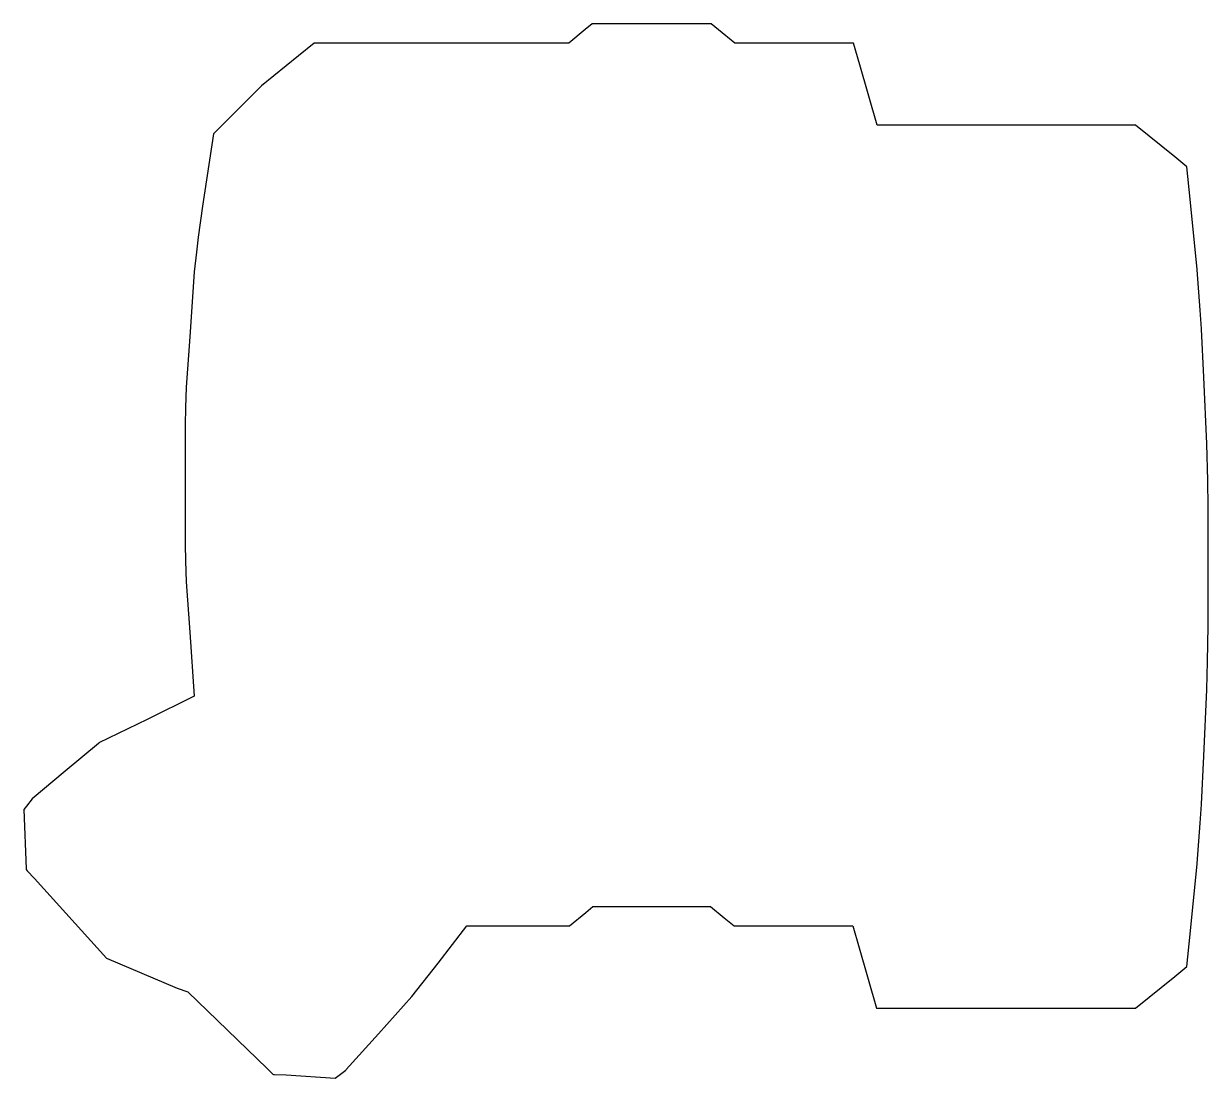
# Model space of a CAD drawing. Extents: x -318 to 171, y 194 to 630.
import ezdxf

# ---------------------------------------------------------------- set-up
doc = ezdxf.new("R2010")
doc.units = 0
doc.layers.get('0').update_dxf_attribs({"linetype": 'CONTINUOUS'})

msp = doc.modelspace()

# ---------------------------------------------------------------- linework, layer by layer
at = {"color": 7}
msp.add_lwpolyline([(-318.48378, 304.949764), (-317.525669, 280.385575), (-317.511496, 280.004315), (-317.508661, 280.001197), (-316.995591, 279.458646), (-314.005039, 276.29178), (-284.266772, 243.356598), (-255.054898, 230.907118), (-250.562268, 229.465134), (-217.728567, 197.66863), (-215.396787, 195.410551), (-215.396787, 195.410551), (-215.384598, 195.398929), (-215.192409, 195.212693), (-214.760126, 195.207874), (-209.961071, 195.15685), (-189.708661, 193.65874), (-188.517543, 194.568094), (-188.51726, 194.568094), (-185.246079, 197.065134), (-185.234457, 197.07789), (-185.088756, 197.239748), (-171.765921, 212.036598), (-157.884945, 227.452819), (-147.097984, 241.329543), (-147.097134, 241.330677), (-135.142583, 256.70948), (-127.050236, 256.70948), (-126.960094, 256.70948), (-92.783622, 256.70948), (-85.930866, 262.333984), (-85.930583, 262.333984), (-83.044063, 264.703181), (-62.751402, 264.703181), (-34.473543, 264.703181), (-28.768819, 260.05578), (-24.661417, 256.70948), (24.377924, 256.70948), (27.002608, 247.611685), (27.002806, 247.611118), (34.191213, 222.693732), (70.183843, 222.693732), (83.253827, 222.693732), (90.485858, 222.693732), (90.559276, 222.693732), (92.991969, 222.693732), (129.004724, 222.693732), (129.080976, 222.693732), (141.35726, 222.693732), (157.595811, 235.816724), (162.621071, 239.877921), (163.965543, 253.28778), (166.878992, 282.347433), (166.886646, 282.424819), (166.903654, 282.592913), (168.100441, 299.234835), (168.654331, 306.931748), (168.658866, 307.02926), (168.658866, 307.033228), (169.586929, 326.980913), (170.871024, 354.573921), (171.135496, 366.14126), (171.468, 380.692913), (171.468, 430.015776), (171.21685, 441.007305), (170.871024, 456.134683), (169.586929, 483.727748), (168.658866, 503.675433), (168.658866, 503.679402), (168.654331, 503.776913), (168.100441, 511.473827), (166.903654, 528.115748), (166.886646, 528.283843), (166.878992, 528.361228), (163.965543, 557.420882), (162.621071, 570.83074), (157.595811, 574.891937), (141.35726, 588.014929), (129.080976, 588.014929), (129.004724, 588.014929), (92.991969, 588.014929), (90.559276, 588.014929), (90.485858, 588.014929), (83.253827, 588.014929), (70.183843, 588.014929), (34.473543, 588.014929), (27.285392, 612.934016), (24.661417, 622.030677), (-24.377924, 622.030677), (-31.091244, 627.499276), (-34.191213, 630.024378), (-62.751402, 630.024378), (-83.326394, 630.024378), (-86.210929, 627.656032), (-93.062835, 622.030677), (-126.960094, 622.030677), (-127.050236, 622.030677), (-141.281291, 622.030677), (-148.256504, 622.030677), (-148.33389, 622.030677), (-150.870898, 622.030677), (-185.591055, 622.030677), (-185.672693, 622.030677), (-198.312378, 622.030677), (-204.88252, 616.691055), (-220.155307, 604.279559), (-239.997827, 584.437039), (-244.460976, 554.570646), (-246.380882, 541.722047), (-247.055811, 535.425165), (-247.927465, 527.296252), (-249.78926, 500.450457), (-251.231244, 479.654079), (-251.525764, 471.012378), (-251.758772, 464.173228), (-251.758772, 414.566929), (-251.525764, 407.72778), (-251.231244, 399.086079), (-249.78926, 378.289701), (-247.946457, 351.718016), (-267.413386, 342.182551), (-267.414236, 342.181984), (-287.379213, 332.40274), (-287.469921, 332.326205), (-287.557795, 332.251654), (-287.557795, 332.251654), (-301.317165, 320.706709), (-314.923465, 309.291024), (-317.355591, 306.324)], close=True, dxfattribs=at)

doc.saveas('drawing.dxf')
